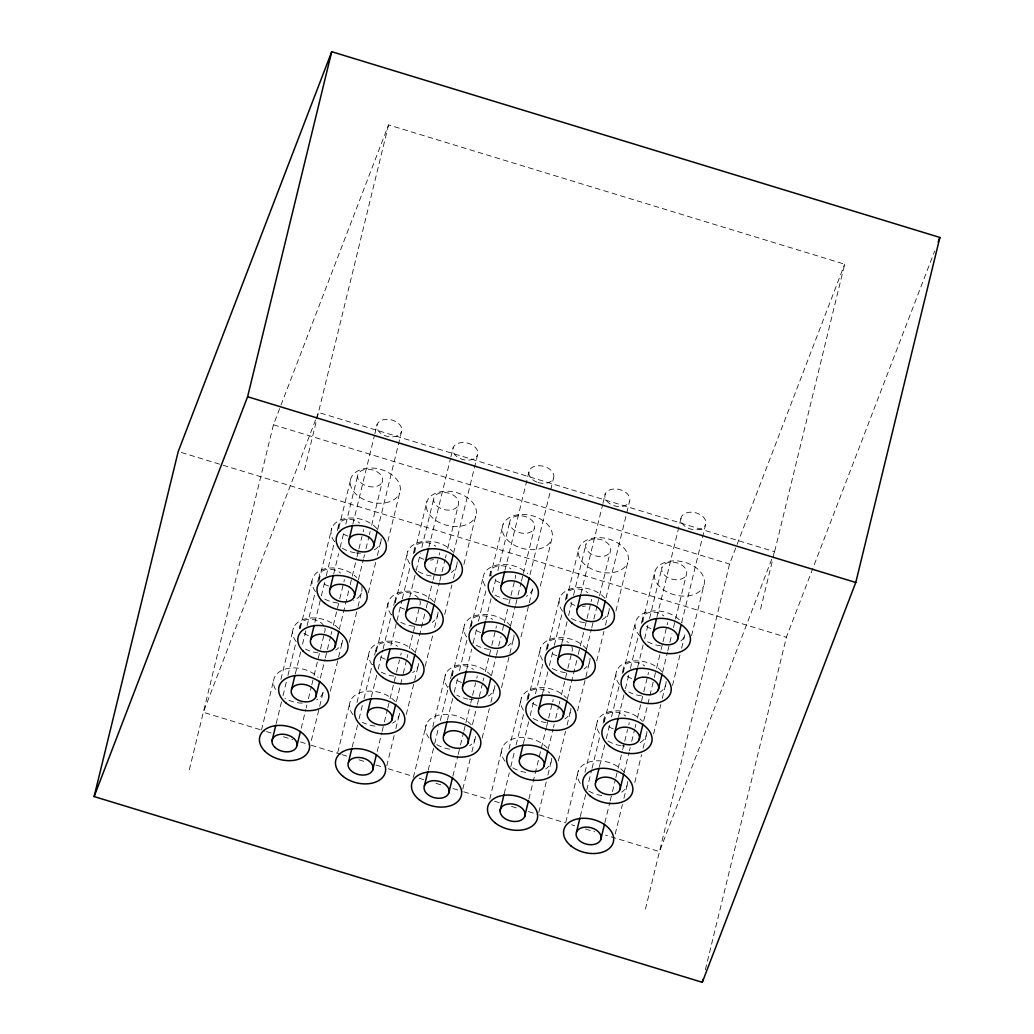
<?xml version="1.0" encoding="UTF-8"?>
<svg xmlns="http://www.w3.org/2000/svg" width="1034" height="1034" viewBox="0 0 1034 1034"><rect width="100%" height="100%" fill="white"/><g stroke="black" fill="none" stroke-linecap="round" stroke-linejoin="round"><path stroke-width="0.75" stroke-dasharray="5 3.75" d="M189.325 769.8L273.441 424.767L388.551 124.894L844.675 264.2L773.07 557.946M304.435 469.927L316.559 420.192M316.947 418.641L388.551 124.894M261.499 730.043L273.622 680.307M280.912 679.416L293.41 628.129M276.194 723.593L281.507 701.84M283.019 695.624L286.431 681.626M287.943 675.409L295.892 642.773M299.304 628.788L300.067 625.673M300.274 628.388L312.022 580.203M295.336 673.806L300.648 652.04M302.535 644.272L306.71 627.173M307.085 625.622L315.422 591.435A25.488 17.048 13.7 0 1 322.789 569.411A25.488 17.048 13.7 0 1 356.691 577.502M317.697 582.103L319.596 574.335M318.899 581.018L331.785 528.167M314.905 622.274L320.967 597.406M321.354 595.855L325.891 577.205M326.279 575.641L334.602 541.454M337.265 530.571L338.777 524.354M338.842 527.922L350.965 478.186M333.711 573.844L338.635 553.642M340.16 547.425L343.947 531.89M345.834 524.109L357.958 474.373M301.204 728.298L305.754 709.647M306.129 708.083L306.878 704.981M308.403 698.764L311.428 686.33M311.816 684.779L313.703 676.999M314.077 675.448L320.139 650.58M320.527 649.029L324.314 633.48M352.904 523.876L374.502 435.275M374.877 433.724L377.151 424.405M320.424 678.123L324.973 659.472M325.348 657.921L330.66 636.156M331.035 634.605L331.798 631.503M333.31 625.286L339.372 600.418M339.747 598.854L343.921 581.767A12.744 8.53 13.7 0 0 344.296 579.57M311.35 740.499L319.312 707.851M319.687 706.3L323.474 690.764A25.488 17.048 13.7 0 1 316.598 699.928M339.23 629.706L349.841 586.188M350.216 584.624L356.665 558.205M357.04 556.654L358.552 550.437M358.94 548.886L361.965 536.452M330.311 691.164L338.273 658.529M338.648 656.978L342.06 642.98M358.423 579.725L363.348 559.523M363.722 557.959L364.485 554.857M365.997 548.64L369.035 536.207M369.409 534.656L370.159 531.541M371.684 525.324L382.283 481.805A12.744 8.53 13.7 0 0 366.708 469.307A12.744 8.53 13.7 0 0 361.383 483.162A12.744 8.53 13.7 0 0 382.283 481.805M349.324 642.23L357.661 608.044M358.035 606.493L361.822 590.944M377.604 529.744L401.476 431.824A12.744 8.53 13.7 0 0 385.889 419.339A12.744 8.53 13.7 0 0 380.577 433.181A12.744 8.53 13.7 0 0 401.476 431.824M368.311 592.766L375.885 561.682M377.397 555.465L380.434 543.031M387.879 541.234L399.615 493.05A25.488 17.048 13.7 0 0 368.453 468.053A25.488 17.048 13.7 0 0 357.816 495.751A25.488 17.048 13.7 0 0 399.615 493.05M337.743 752.61L350.242 701.323M356.988 702.487L369.487 651.187M352.258 746.819L357.557 725.054M359.069 718.837L362.482 704.852M363.994 698.635L372.33 664.435M374.605 655.117L376.505 647.349M376.479 650.748L388.228 602.563M371.361 697.019L376.673 675.267M378.186 669.05L382.735 650.399M383.11 648.835L391.447 614.648M393.721 605.317L395.608 597.549M395.298 602.68L407.797 551.38M390.93 645.487L396.617 622.171M396.991 620.62L401.916 600.418M402.291 598.867L410.252 566.218M413.277 553.785L414.802 547.568M414.479 552.699L426.99 501.412M409.735 597.07L415.797 572.203M416.172 570.639L420.347 553.552M421.859 547.335L433.983 497.6M377.19 751.511L381.74 732.86M382.115 731.296L384.002 723.529M384.389 721.978L387.414 709.544M387.802 707.993L389.689 700.212M390.064 698.661L396.125 673.793M396.513 672.242L399.538 659.808M428.916 547.089L450.514 458.501M450.902 456.938L453.163 447.619M396.449 701.336L402.885 674.918M403.273 673.367L406.672 659.382M407.06 657.831L407.81 654.716M409.335 648.499L415.397 623.631M415.771 622.08L419.933 604.98A12.744 8.53 13.7 0 0 419.843 600.483M386.768 765.91L394.355 734.825M395.867 728.608L398.891 716.174M415.254 652.919L425.866 609.401M426.241 607.85L432.677 581.431M433.065 579.867L434.577 573.65M434.952 572.099L437.989 559.665M406.284 714.533L414.233 681.897M414.608 680.346L418.02 666.348M434.435 602.938L439.372 582.737M439.747 581.186L441.634 573.405M442.022 571.854L445.047 559.42M445.434 557.869L446.184 554.754M447.696 548.537L458.308 505.031A12.744 8.53 13.7 0 0 442.72 492.533A12.744 8.53 13.7 0 0 437.408 506.376A12.744 8.53 13.7 0 0 458.308 505.031M425.155 666.31L432.729 635.225M434.629 627.457L437.653 615.023M453.629 552.957L477.501 455.05A12.744 8.53 13.7 0 0 461.914 442.552A12.744 8.53 13.7 0 0 456.589 456.395A12.744 8.53 13.7 0 0 477.501 455.05M444.71 614.429L451.91 584.895M453.422 578.678L456.459 566.244M463.891 564.448L475.64 516.263A25.488 17.048 13.7 0 0 444.465 491.279A25.488 17.048 13.7 0 0 433.828 518.978A25.488 17.048 13.7 0 0 475.64 516.263M413.38 777.387L426.267 724.537M432.768 726.902L445.654 674.065M428.192 770.214L434.254 745.346M434.642 743.795L438.804 726.695M440.329 720.478L448.653 686.292M450.553 678.524L452.453 670.743M452.129 675.874L464.641 624.588M447.386 720.233L452.685 698.48M454.21 692.263L457.997 676.727M459.51 670.51L467.458 637.862M469.733 628.543L471.633 620.775M471.077 626.63L483.201 576.894M466.735 669.412L471.659 649.21M473.171 642.993L476.958 627.444M478.471 621.227L486.058 590.143M489.457 576.158L490.594 571.492M490.504 575.912L503.002 524.626M485.76 620.284L491.06 598.518M492.572 592.301L495.984 578.316M497.884 570.548L510.008 520.813M452.905 776.095L457.829 755.893M458.204 754.329L460.104 746.561M460.479 745.01L463.516 732.576M463.891 731.025L470.328 704.593M470.716 703.042L472.228 696.826M472.603 695.275L475.64 682.841M504.993 570.186L529.24 470.716M472.473 724.563L477.01 705.912M477.398 704.361L478.91 698.144M479.285 696.58L482.697 682.595M483.072 681.044L483.834 677.929M485.347 671.712L491.409 646.845M491.796 645.294L495.958 628.194A12.744 8.53 13.7 0 0 496.333 625.997M462.793 789.136L470.367 758.051M471.892 751.834L474.916 739.4M491.499 675.435L496.036 656.784M496.423 655.233L498.31 647.452M498.698 645.901L500.973 636.582M502.485 630.365L503.997 624.148M504.372 622.584L508.547 605.497M508.922 603.934L515.359 577.515A12.744 8.53 13.7 0 0 515.462 575.266M482.154 738.095L489.353 708.561M490.866 702.344L493.903 689.911M510.46 626.165L515.384 605.95M515.772 604.399L517.659 596.631M518.034 595.08L521.071 582.646M521.446 581.082L522.958 574.865M523.346 573.314L534.332 528.245A12.744 8.53 13.7 0 0 518.745 515.746A12.744 8.53 13.7 0 0 513.433 529.602A12.744 8.53 13.7 0 0 534.332 528.245M501.542 687.623L509.503 654.987M509.878 653.423L513.291 639.439M529.977 574.749L553.474 478.38M520.968 636.905L528.93 604.27M529.305 602.719L533.092 587.17A25.488 17.048 13.7 0 1 526.293 596.385M540.291 586.11L551.665 539.489A25.488 17.048 13.7 0 0 520.49 514.493A25.488 17.048 13.7 0 0 509.852 542.191A25.488 17.048 13.7 0 0 551.665 539.489M489.78 799.049L502.291 747.75M508.974 749.068L521.472 697.782M504.217 793.685L509.297 772.876M510.809 766.659L514.596 751.111M516.121 744.894L524.07 712.258M526.952 700.432L528.62 693.607M528.154 699.087L540.653 647.801M523.372 743.562L528.671 721.797M530.183 715.58L533.596 701.595M535.496 693.827L542.695 664.293M546.094 650.308L547.619 644.092M547.361 649.068L559.859 597.768M542.591 693.478L547.891 671.725M549.416 665.508L553.953 646.857M554.34 645.294L562.289 612.658M565.327 600.224L566.839 594.007M566.529 599.138L579.027 547.839M561.772 643.497L567.084 621.744M568.597 615.527L572.009 601.542M573.521 595.326L586.019 544.026M528.917 799.062L546.353 727.561M546.585 726.618L552.414 702.693M580.966 593.516L602.563 504.928M602.938 503.377L605.213 494.058M548.149 749.223L553.074 729.022M553.448 727.471L554.211 724.369M555.723 718.152L558.761 705.718M559.135 704.154L559.898 701.052M561.41 694.835L567.472 669.967M567.847 668.416L572.022 651.317A12.744 8.53 13.7 0 0 571.841 646.806M538.817 812.349L546.391 781.265M547.904 775.048L550.941 762.614M567.291 699.359L577.903 655.84M578.29 654.276L584.727 627.858M585.102 626.307L586.614 620.09M587.002 618.539L591.164 601.439A12.744 8.53 13.7 0 0 591.551 599.242M558.386 760.817L565.572 731.284M567.097 725.067L570.122 712.633M586.485 649.378L591.409 629.176M591.784 627.612L597.096 605.859M597.471 604.308L610.357 551.458A12.744 8.53 13.7 0 0 594.77 538.96A12.744 8.53 13.7 0 0 589.445 552.815A12.744 8.53 13.7 0 0 610.357 551.458M577.567 710.836L585.528 678.201M585.903 676.65L589.315 662.665M606.053 597.846L629.538 501.477A12.744 8.53 13.7 0 0 613.95 488.979A12.744 8.53 13.7 0 0 608.638 502.834A12.744 8.53 13.7 0 0 629.538 501.477M596.734 660.907L603.934 631.386M605.446 625.169L608.483 612.735M615.941 610.887L627.677 562.703A25.488 17.048 13.7 0 0 596.515 537.706A25.488 17.048 13.7 0 0 585.877 565.404A25.488 17.048 13.7 0 0 627.677 562.703M565.805 822.263L578.303 770.976M584.986 772.282L597.497 720.995M580.32 816.446L586.381 791.579M586.769 790.028L591.694 769.826M592.068 768.262L599.642 737.177M603.055 723.193L604.567 716.976M604.179 722.301L616.678 671.014M599.423 766.672L604.735 744.919M606.247 738.703L610.034 723.154M611.546 716.937L619.133 685.852M622.158 673.418L623.67 667.201M623.218 672.527L635.354 622.791M618.616 716.691L625.053 690.273M625.428 688.722L628.84 674.737M630.352 668.52L638.314 635.871M641.338 623.437L642.864 617.22M642.553 622.352L655.052 571.065M637.797 666.723L643.096 644.957M644.621 638.741L648.034 624.756M649.546 618.539L662.044 567.252M604.864 822.728L609.789 802.526M610.163 800.975L612.063 793.207M612.438 791.643L615.476 779.209M615.85 777.658L617.75 769.891M618.125 768.34L622.287 751.24M622.675 749.689L627.599 729.474M656.978 616.742L681.238 517.271M624.135 772.553L629.06 752.338M629.435 750.787L630.197 747.685M631.709 741.468L634.734 729.035M635.122 727.471L635.871 724.369M637.396 718.152L643.458 693.284M643.833 691.733L647.995 674.633A12.744 8.53 13.7 0 0 648.383 672.436M615.217 834.011L622.416 804.478M623.929 798.261L626.966 785.827M643.691 721.021L653.927 679.054M654.302 677.503L656.202 669.722M656.577 668.171L660.752 651.071M661.127 649.52L662.639 643.303M663.014 641.752L667.189 624.652A12.744 8.53 13.7 0 0 667.563 622.455M634.786 782.479L641.597 754.51M643.109 748.293L646.147 735.859M662.51 672.591L667.434 652.389M667.809 650.838L671.971 633.739M673.496 627.522L686.369 574.671A12.744 8.53 13.7 0 0 670.782 562.186A12.744 8.53 13.7 0 0 665.469 576.028A12.744 8.53 13.7 0 0 686.369 574.671M653.591 734.062L660.791 704.529M662.303 698.312L665.327 685.878M681.69 622.61L705.563 524.703A12.744 8.53 13.7 0 0 689.975 512.205A12.744 8.53 13.7 0 0 684.65 526.048A12.744 8.53 13.7 0 0 705.563 524.703M672.527 685.439L680.114 654.354M681.626 648.137L685.038 634.152A25.488 17.048 13.7 0 1 679.945 641.739M691.578 635.652L703.702 585.916A25.488 17.048 13.7 0 0 672.527 560.919A25.488 17.048 13.7 0 0 661.902 588.63A25.488 17.048 13.7 0 0 703.702 585.916M645.449 909.106L729.565 564.073L844.675 264.2M760.559 609.233L772.695 559.497M705.343 969.75L786.396 637.267L934.684 250.965M315.564 419.959L203.349 712.297L264.975 731.116M316.145 418.447L318.459 412.424L774.582 551.729L772.269 557.753M771.687 559.265L659.472 851.602L605.536 835.123M273.441 424.767L729.565 564.073M181.312 452.465L786.396 637.267M266.526 731.594L271.141 733.003M283.471 736.764L292.712 739.594M300.429 741.947L309.67 744.764M311.208 745.243L340.483 754.174M342.034 754.652L348.199 756.526M358.979 759.822L365.144 761.709M375.937 765.005L382.089 766.892M388.254 768.766L412.915 776.301M419.08 778.175L423.694 779.597M436.025 783.358L443.728 785.711M452.982 788.528L462.224 791.359M463.762 791.824L488.423 799.36M494.588 801.247L500.753 803.121M511.533 806.417L517.698 808.304M528.49 811.6L537.732 814.417M539.27 814.895L565.469 822.896M571.634 824.77L574.71 825.714M585.502 829.01L594.744 831.827M650.903 628.582A12.744 8.53 13.7 0 1 646.289 626.009M642.954 621.718A12.744 8.53 13.7 0 1 648.589 612.658A12.744 8.53 13.7 0 1 663.763 615.876M631.722 678.562A12.744 8.53 13.7 0 1 627.095 675.99M623.773 671.699A12.744 8.53 13.7 0 1 629.409 662.639A12.744 8.53 13.7 0 1 644.583 665.857M613.265 728.789A12.744 8.53 13.7 0 1 607.682 725.778M604.502 721.448A12.744 8.53 13.7 0 1 610.499 712.542A12.744 8.53 13.7 0 1 625.622 716.019M629.202 722.637A12.744 8.53 13.7 0 1 628.737 724.821M585.438 606.002A12.744 8.53 13.7 0 1 582.426 606.506M574.891 605.368A12.744 8.53 13.7 0 1 570.264 602.796M566.929 598.505A12.744 8.53 13.7 0 1 572.577 589.445A12.744 8.53 13.7 0 1 587.739 592.65M556.899 655.75A12.744 8.53 13.7 0 1 551.187 652.855M547.787 648.589A12.744 8.53 13.7 0 1 553.255 639.464A12.744 8.53 13.7 0 1 568.442 642.541M537.008 705.498A12.744 8.53 13.7 0 1 531.489 702.409M528.413 698.066A12.744 8.53 13.7 0 1 534.694 689.264A12.744 8.53 13.7 0 1 549.765 692.948M553.164 699.591A12.744 8.53 13.7 0 1 552.647 701.75M461.539 682.453A12.744 8.53 13.7 0 1 453.836 677.49M452.543 675.241A12.744 8.53 13.7 0 1 458.178 666.18A12.744 8.53 13.7 0 1 473.352 669.399M477.152 675.977A12.744 8.53 13.7 0 1 476.777 678.175M480.72 632.485A12.744 8.53 13.7 0 1 475.058 629.551M471.724 625.26A12.744 8.53 13.7 0 1 477.372 616.199A12.744 8.53 13.7 0 1 492.533 619.418M499.9 582.504A12.744 8.53 13.7 0 1 492.804 578.239M491.253 576.041A12.744 8.53 13.7 0 1 495.648 566.516A12.744 8.53 13.7 0 1 510.912 568.829M537.06 482.128A12.744 8.53 13.7 0 1 533.014 466.98A12.744 8.53 13.7 0 1 553.565 474.154A12.744 8.53 13.7 0 1 538.107 482.49M347.876 536.064A12.744 8.53 13.7 0 1 340.173 531.101M338.868 528.852A12.744 8.53 13.7 0 1 344.516 519.792A12.744 8.53 13.7 0 1 359.677 522.997M363.477 529.589A12.744 8.53 13.7 0 1 363.102 531.786M433.388 559.575A12.744 8.53 13.7 0 1 430.39 560.066M423.888 559.291A12.744 8.53 13.7 0 1 416.185 554.314M414.892 552.066A12.744 8.53 13.7 0 1 420.528 543.005A12.744 8.53 13.7 0 1 435.702 546.223M439.502 552.802A12.744 8.53 13.7 0 1 439.127 555M404.708 609.259A12.744 8.53 13.7 0 1 399.034 606.338M395.712 602.047A12.744 8.53 13.7 0 1 402.808 592.663A12.744 8.53 13.7 0 1 418.55 598.234M328.683 586.045A12.744 8.53 13.7 0 1 323.009 583.111M319.687 578.833A12.744 8.53 13.7 0 1 325.322 569.773A12.744 8.53 13.7 0 1 340.496 572.978M308.339 635.626A12.744 8.53 13.7 0 1 303.001 632.381M300.222 627.961A12.744 8.53 13.7 0 1 308.727 619.276A12.744 8.53 13.7 0 1 323.913 625.816M324.909 628.09A12.744 8.53 13.7 0 1 324.379 632.498M385.243 659.149A12.744 8.53 13.7 0 1 377.668 654.083M376.441 651.821A12.744 8.53 13.7 0 1 382.412 642.889A12.744 8.53 13.7 0 1 397.534 646.34M401.127 652.971A12.744 8.53 13.7 0 1 400.675 655.142M660.61 645.849A25.488 17.048 13.7 0 1 644.725 640.085M640.136 636.259A25.488 17.048 13.7 0 1 646.444 612.167A25.488 17.048 13.7 0 1 682.039 622.817M666.09 681.484A25.488 17.048 13.7 0 1 660.106 692.185M641.377 695.817A25.488 17.048 13.7 0 1 628.775 691.966M619.456 684.508A25.488 17.048 13.7 0 1 628.142 661.889A25.488 17.048 13.7 0 1 662.548 672.397M646.909 731.465A25.488 17.048 13.7 0 1 639.813 742.851M624.807 746.018A25.488 17.048 13.7 0 1 622.184 745.798M620.878 745.617A25.488 17.048 13.7 0 1 606.842 740.357M599.487 733.39A25.488 17.048 13.7 0 1 608.961 711.857A25.488 17.048 13.7 0 1 642.476 721.305M627.716 781.446A25.488 17.048 13.7 0 1 621.731 792.147M601.698 795.598A25.488 17.048 13.7 0 1 587.648 790.338M580.294 783.371A25.488 17.048 13.7 0 1 590.479 761.657A25.488 17.048 13.7 0 1 624.174 772.346M609.259 608.341A25.488 17.048 13.7 0 1 602.111 619.715M584.456 622.61A25.488 17.048 13.7 0 1 569.127 617.143M562.586 611.249A25.488 17.048 13.7 0 1 570.678 588.876A25.488 17.048 13.7 0 1 604.877 598.182M590.065 658.27A25.488 17.048 13.7 0 1 584.081 668.972M565.352 672.604A25.488 17.048 13.7 0 1 549.998 667.163M542.643 660.196A25.488 17.048 13.7 0 1 552.828 638.482A25.488 17.048 13.7 0 1 586.524 649.171M570.884 708.238A25.488 17.048 13.7 0 1 564.9 718.953M546.159 722.572A25.488 17.048 13.7 0 1 530.817 717.144M523.462 710.177A25.488 17.048 13.7 0 1 532.937 688.644A25.488 17.048 13.7 0 1 566.464 698.092M551.704 758.219A25.488 17.048 13.7 0 1 545.706 768.921M525.673 772.372A25.488 17.048 13.7 0 1 511.636 767.112M505.07 761.244A25.488 17.048 13.7 0 1 513.058 738.832A25.488 17.048 13.7 0 1 547.27 748.06M475.614 736.505A25.488 17.048 13.7 0 1 469.694 745.708M449.648 749.159A25.488 17.048 13.7 0 1 435.611 743.898M429.045 738.018A25.488 17.048 13.7 0 1 437.033 715.606A25.488 17.048 13.7 0 1 471.246 724.847M514.053 635.044A25.488 17.048 13.7 0 1 508.056 645.746M489.328 649.378A25.488 17.048 13.7 0 1 472.693 643.07M466.631 636.97A25.488 17.048 13.7 0 1 476.816 615.256A25.488 17.048 13.7 0 1 510.512 625.958M508.056 599.345A25.488 17.048 13.7 0 1 493.334 594.072M485.192 586.019A25.488 17.048 13.7 0 1 495.118 565.52A25.488 17.048 13.7 0 1 527.702 573.741M457.209 561.85A25.488 17.048 13.7 0 1 451.225 572.552M431.191 576.003A25.488 17.048 13.7 0 1 414.647 568.946M409.787 563.776A25.488 17.048 13.7 0 1 419.274 542.255A25.488 17.048 13.7 0 1 452.789 551.691M381.197 538.636A25.488 17.048 13.7 0 1 374.101 550.023M360.401 553.229A25.488 17.048 13.7 0 1 356.471 552.97M355.166 552.789A25.488 17.048 13.7 0 1 341.13 547.529M334.564 541.648A25.488 17.048 13.7 0 1 343.249 519.042A25.488 17.048 13.7 0 1 377.656 529.537M438.028 612.063A25.488 17.048 13.7 0 1 432.186 622.442M413.858 626.229A25.488 17.048 13.7 0 1 399.486 621.654M391.511 614.997A25.488 17.048 13.7 0 1 399.202 592.495A25.488 17.048 13.7 0 1 433.479 601.529M494.859 685.568A25.488 17.048 13.7 0 1 488.358 696.063M473.288 699.604A25.488 17.048 13.7 0 1 469.358 699.255M468.053 699.049A25.488 17.048 13.7 0 1 456.873 695.158M447.838 687.52A25.488 17.048 13.7 0 1 457.597 665.25A25.488 17.048 13.7 0 1 491.706 676.456M418.757 663.466A25.488 17.048 13.7 0 1 412.695 672.617M393.889 676.12A25.488 17.048 13.7 0 1 381.326 672.19M372.098 664.668A25.488 17.048 13.7 0 1 381.107 642.153A25.488 17.048 13.7 0 1 415.422 652.881M399.589 713.292A25.488 17.048 13.7 0 1 392.571 723.18M374.941 726.126A25.488 17.048 13.7 0 1 362.339 722.275M353.033 714.804A25.488 17.048 13.7 0 1 361.021 692.392A25.488 17.048 13.7 0 1 395.234 701.634M361.771 586.42A25.488 17.048 13.7 0 1 353.628 600.689M337.808 603.003A25.488 17.048 13.7 0 1 321.832 597.445M302.264 703.159A25.488 17.048 13.7 0 1 284.97 698.325M275.548 689.432A25.488 17.048 13.7 0 1 285.63 668.985A25.488 17.048 13.7 0 1 318.188 677.322M342.758 640.085A25.488 17.048 13.7 0 1 335.727 649.985M318.097 652.932A25.488 17.048 13.7 0 1 305.508 649.081M296.189 641.61A25.488 17.048 13.7 0 1 304.875 618.991A25.488 17.048 13.7 0 1 339.281 629.499"/><path stroke-width="1.5" d="M94.12 796.555L178.223 451.522L331.72 51.7L939.88 237.445L855.777 582.478L702.28 982.3L94.12 796.555L247.604 396.733L331.72 51.7M272.032 740.693L275.82 725.144M291.549 689.342L294.961 675.357M310.743 639.374L314.155 625.376M329.924 589.393L333.336 575.408M297.029 745.385L300.442 731.4M349.117 539.412L352.516 525.427M315.874 696.774A12.744 8.53 13.7 0 0 300.299 684.275A12.744 8.53 13.7 0 0 294.974 698.131A12.744 8.53 13.7 0 0 315.874 696.774L319.674 681.238M335.068 646.793A12.744 8.53 13.7 0 0 319.48 634.294A12.744 8.53 13.7 0 0 314.168 648.15A12.744 8.53 13.7 0 0 335.068 646.793L338.855 631.257M354.248 596.825A12.744 8.53 13.7 0 0 338.661 584.326A12.744 8.53 13.7 0 0 333.349 598.169A12.744 8.53 13.7 0 0 354.248 596.825L358.035 581.276M373.442 546.844A12.744 8.53 13.7 0 0 357.854 534.345A12.744 8.53 13.7 0 0 352.529 548.188A12.744 8.53 13.7 0 0 373.442 546.844L377.229 531.295M348.458 762.355L351.87 748.37M367.574 712.568L370.986 698.57M386.755 662.587L390.167 648.602M405.948 612.606L409.361 598.621M372.641 770.162A12.744 8.53 13.7 0 0 357.415 757.457A12.744 8.53 13.7 0 0 351.599 771.157A12.744 8.53 13.7 0 0 372.641 770.162L376.428 754.613M425.129 562.625L428.541 548.64M391.899 719.987A12.744 8.53 13.7 0 0 376.311 707.502A12.744 8.53 13.7 0 0 370.999 721.344A12.744 8.53 13.7 0 0 391.899 719.987L395.686 704.451M411.093 670.019A12.744 8.53 13.7 0 0 395.505 657.521A12.744 8.53 13.7 0 0 390.18 671.363A12.744 8.53 13.7 0 0 411.093 670.019L414.88 654.47M430.273 620.038A12.744 8.53 13.7 0 0 414.686 607.54A12.744 8.53 13.7 0 0 409.374 621.395A12.744 8.53 13.7 0 0 430.273 620.038L434.06 604.489M449.454 570.057A12.744 8.53 13.7 0 0 433.866 557.559A12.744 8.53 13.7 0 0 428.554 571.414A12.744 8.53 13.7 0 0 449.454 570.057L453.254 554.521M424.405 785.762L427.817 771.778M443.599 735.781L447.011 721.797M462.56 686.511L466.347 670.963M481.973 635.82L485.373 621.835M448.73 793.194A12.744 8.53 13.7 0 0 433.156 780.696A12.744 8.53 13.7 0 0 427.83 794.539A12.744 8.53 13.7 0 0 448.73 793.194L452.53 777.646M501.206 585.722L504.605 571.737M467.924 743.213A12.744 8.53 13.7 0 0 452.336 730.715A12.744 8.53 13.7 0 0 447.024 744.558A12.744 8.53 13.7 0 0 467.924 743.213L471.336 729.229M487.324 692.534L490.736 678.537M506.298 643.251A12.744 8.53 13.7 0 0 490.711 630.753A12.744 8.53 13.7 0 0 485.385 644.609A12.744 8.53 13.7 0 0 506.298 643.251L510.085 627.716M525.427 593.4A12.744 8.53 13.7 0 0 510.072 580.772A12.744 8.53 13.7 0 0 504.437 594.524A12.744 8.53 13.7 0 0 525.427 593.4L529.227 577.851M500.055 810.785L503.997 794.629M519.572 759.098L522.984 745.113M538.804 709.027L542.217 695.029M557.985 659.046L561.397 645.061M524.6 816.77A12.744 8.53 13.7 0 0 509.723 803.883A12.744 8.53 13.7 0 0 503.455 817.429A12.744 8.53 13.7 0 0 524.6 816.77L528.542 800.613M577.179 609.065L580.578 595.08M543.987 766.323A12.744 8.53 13.7 0 0 528.206 753.941A12.744 8.53 13.7 0 0 523.152 767.874A12.744 8.53 13.7 0 0 543.987 766.323L547.774 750.787M563.129 716.446A12.744 8.53 13.7 0 0 547.542 703.947A12.744 8.53 13.7 0 0 542.23 717.803A12.744 8.53 13.7 0 0 563.129 716.446L566.916 700.91M582.31 666.478A12.744 8.53 13.7 0 0 566.722 653.979A12.744 8.53 13.7 0 0 561.41 667.822A12.744 8.53 13.7 0 0 582.31 666.478L586.11 650.929M601.504 616.497A12.744 8.53 13.7 0 0 585.916 603.998A12.744 8.53 13.7 0 0 580.591 617.841A12.744 8.53 13.7 0 0 601.504 616.497L605.291 600.948M576.533 831.995L579.945 817.997M595.636 782.221L599.048 768.223M614.829 732.24L618.229 718.255M634.01 682.259L637.422 668.274M600.689 839.828A12.744 8.53 13.7 0 0 585.502 827.11A12.744 8.53 13.7 0 0 579.647 840.784A12.744 8.53 13.7 0 0 600.689 839.828L604.489 824.292M653.191 632.278L656.603 618.293M619.961 789.64A12.744 8.53 13.7 0 0 604.373 777.154A12.744 8.53 13.7 0 0 599.061 790.997A12.744 8.53 13.7 0 0 619.961 789.64L623.748 774.104M639.154 739.672A12.744 8.53 13.7 0 0 623.567 727.173A12.744 8.53 13.7 0 0 618.242 741.016A12.744 8.53 13.7 0 0 639.154 739.672L642.941 724.123M658.335 689.691A12.744 8.53 13.7 0 0 642.747 677.192A12.744 8.53 13.7 0 0 637.435 691.048A12.744 8.53 13.7 0 0 658.335 689.691L662.122 674.142M677.516 639.71A12.744 8.53 13.7 0 0 661.941 627.211A12.744 8.53 13.7 0 0 656.616 641.067A12.744 8.53 13.7 0 0 677.516 639.71L680.928 625.725M702.28 982.3L703.055 979.159M938.148 241.943L939.88 237.445M247.604 396.733L855.777 582.478M419.093 799.605A25.488 17.048 13.7 0 0 460.906 796.904A25.488 17.048 13.7 0 0 429.73 771.907A25.488 17.048 13.7 0 0 419.093 799.605M419.817 576.481A25.488 17.048 13.7 0 0 461.616 573.78A25.488 17.048 13.7 0 0 430.454 548.783A25.488 17.048 13.7 0 0 419.817 576.481M552.621 672.85A25.488 17.048 13.7 0 0 594.46 670.239A25.488 17.048 13.7 0 0 563.375 645.19A25.488 17.048 13.7 0 0 552.621 672.85M495.118 822.831A25.488 17.048 13.7 0 0 536.917 820.117A25.488 17.048 13.7 0 0 505.742 795.12A25.488 17.048 13.7 0 0 495.118 822.831M571.854 622.92A25.488 17.048 13.7 0 0 613.666 620.206A25.488 17.048 13.7 0 0 582.491 595.209A25.488 17.048 13.7 0 0 571.854 622.92M571.13 846.045A25.488 17.048 13.7 0 0 612.942 843.343A25.488 17.048 13.7 0 0 581.767 818.346A25.488 17.048 13.7 0 0 571.13 846.045M437.718 749.172A25.488 17.048 13.7 0 0 479.879 747.427A25.488 17.048 13.7 0 0 449.674 721.887A25.488 17.048 13.7 0 0 437.718 749.172M343.792 553.268A25.488 17.048 13.7 0 0 385.604 550.553A25.488 17.048 13.7 0 0 354.429 525.556A25.488 17.048 13.7 0 0 343.792 553.268M303.143 651.162A25.488 17.048 13.7 0 0 346.17 652.622A25.488 17.048 13.7 0 0 319.403 625.467A25.488 17.048 13.7 0 0 303.143 651.162M647.879 646.134A25.488 17.048 13.7 0 0 689.691 643.432A25.488 17.048 13.7 0 0 658.516 618.435A25.488 17.048 13.7 0 0 647.879 646.134M626.126 693.762A25.488 17.048 13.7 0 0 669.256 695.779A25.488 17.048 13.7 0 0 643.135 668.378A25.488 17.048 13.7 0 0 626.126 693.762M609.504 746.083A25.488 17.048 13.7 0 0 651.317 743.381A25.488 17.048 13.7 0 0 620.141 718.384A25.488 17.048 13.7 0 0 609.504 746.083M590.324 796.064A25.488 17.048 13.7 0 0 632.123 793.362A25.488 17.048 13.7 0 0 600.948 768.365A25.488 17.048 13.7 0 0 590.324 796.064M533.479 722.869A25.488 17.048 13.7 0 0 575.292 720.168A25.488 17.048 13.7 0 0 544.117 695.171A25.488 17.048 13.7 0 0 533.479 722.869M514.299 772.85A25.488 17.048 13.7 0 0 556.111 770.149A25.488 17.048 13.7 0 0 524.936 745.152A25.488 17.048 13.7 0 0 514.299 772.85M457.467 699.656A25.488 17.048 13.7 0 0 499.267 696.942A25.488 17.048 13.7 0 0 468.105 671.958A25.488 17.048 13.7 0 0 457.467 699.656M474.58 647.827A25.488 17.048 13.7 0 0 517.517 648.874A25.488 17.048 13.7 0 0 490.297 621.912A25.488 17.048 13.7 0 0 474.58 647.827M495.842 599.694A25.488 17.048 13.7 0 0 537.641 596.993A25.488 17.048 13.7 0 0 506.466 571.996A25.488 17.048 13.7 0 0 495.842 599.694M400.623 626.462A25.488 17.048 13.7 0 0 442.436 623.748A25.488 17.048 13.7 0 0 411.261 598.764A25.488 17.048 13.7 0 0 400.623 626.462M382.826 677.477A25.488 17.048 13.7 0 0 423.643 672.527A25.488 17.048 13.7 0 0 390.309 648.9A25.488 17.048 13.7 0 0 382.826 677.477M362.094 726.282A25.488 17.048 13.7 0 0 404.01 723.865A25.488 17.048 13.7 0 0 373.119 698.7A25.488 17.048 13.7 0 0 362.094 726.282M324.611 603.236A25.488 17.048 13.7 0 0 366.411 600.534A25.488 17.048 13.7 0 0 335.249 575.537A25.488 17.048 13.7 0 0 324.611 603.236M286.237 703.198A25.488 17.048 13.7 0 0 328.049 700.496A25.488 17.048 13.7 0 0 296.874 675.499A25.488 17.048 13.7 0 0 286.237 703.198M264.898 751.253A25.488 17.048 13.7 0 0 307.873 752.442A25.488 17.048 13.7 0 0 280.821 725.416A25.488 17.048 13.7 0 0 264.898 751.253M343.068 776.392A25.488 17.048 13.7 0 0 384.881 773.691A25.488 17.048 13.7 0 0 353.706 748.694A25.488 17.048 13.7 0 0 343.068 776.392M464.77 693.245A12.744 8.53 13.7 0 0 486.381 694.577A12.744 8.53 13.7 0 0 473.675 680.734A12.744 8.53 13.7 0 0 464.77 693.245M274.966 747.388A12.744 8.53 13.7 0 0 296.344 747.504A12.744 8.53 13.7 0 0 282.282 734.218A12.744 8.53 13.7 0 0 274.966 747.388"/></g></svg>
